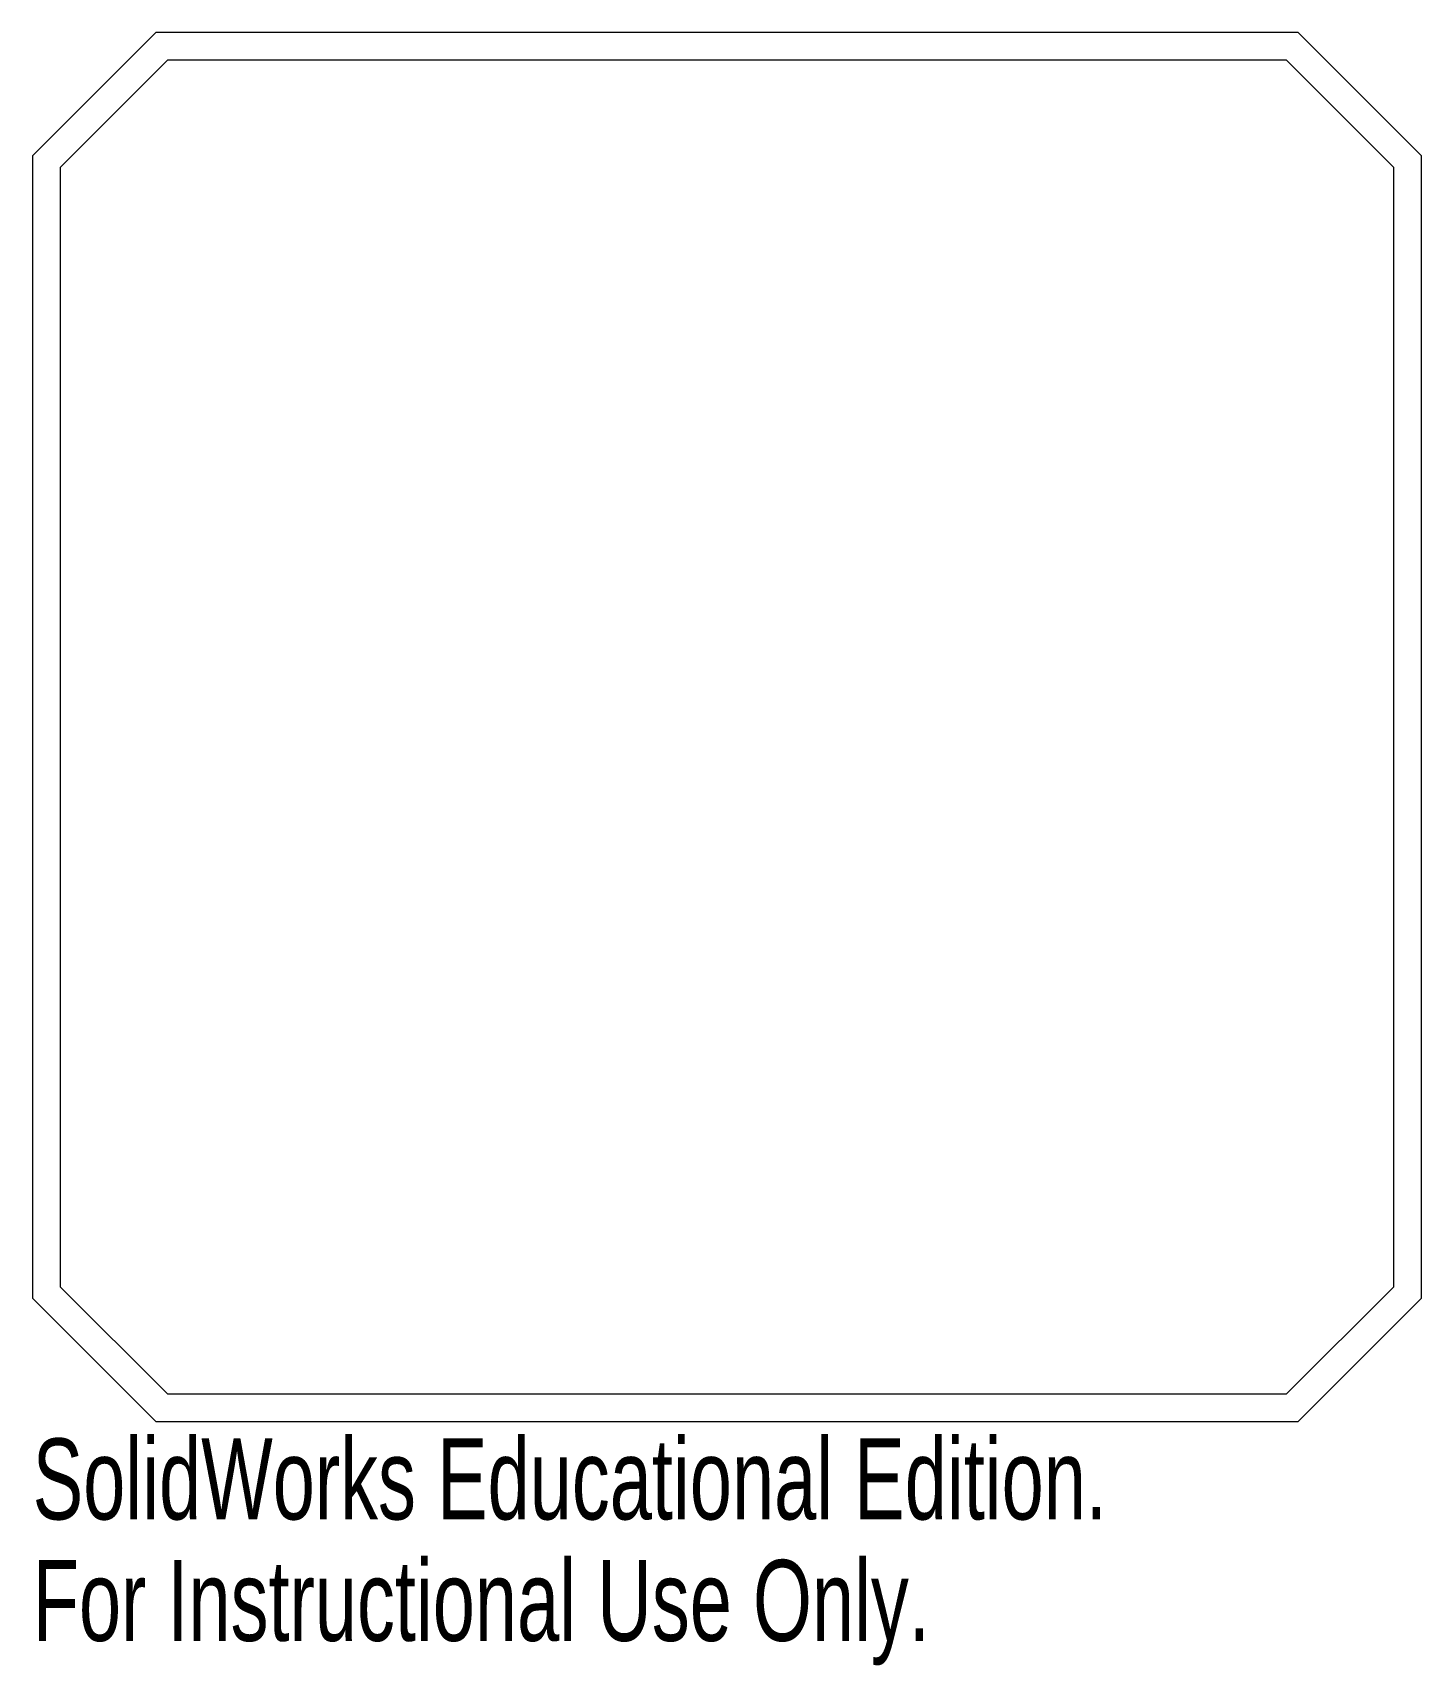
# Model space of a CAD drawing. Header units: millimetres. Extents: x -41.4 to 41.4, y -56 to 41.4.
import ezdxf

# ---------------------------------------------------------------- set-up
doc = ezdxf.new("R2010")
doc.units = ezdxf.units.MM
doc.styles.add('SLDTEXTSTYLE0', font='TXT', dxfattribs={"width": 0.7})

msp = doc.modelspace()

# ---------------------------------------------------------------- linework, layer by layer
at = {"color": 7, "linetype": 'Continuous', "lineweight": 15}
for p, q in [((-34.092, 41.449), (-41.449, 34.092)), ((34.092, 41.449), (-34.092, 41.449)), ((41.449, 34.092), (34.092, 41.449)), ((-33.408, 39.799), (-39.799, 33.408)), ((33.408, 39.799), (-33.408, 39.799)), ((39.799, 33.408), (33.408, 39.799)), ((-41.449, 34.092), (-41.449, -34.092)), ((-39.799, 33.408), (-39.799, -33.408)), ((39.799, -33.408), (39.799, 33.408)), ((41.449, -34.092), (41.449, 34.092)), ((-41.449, -34.092), (-34.092, -41.449)), ((-39.799, -33.408), (-33.408, -39.799)), ((33.408, -39.799), (39.799, -33.408)), ((34.092, -41.449), (41.449, -34.092)), ((-33.408, -39.799), (33.408, -39.799)), ((-34.092, -41.449), (34.092, -41.449))]:
    msp.add_line(p, q, dxfattribs=at)

# ---------------------------------------------------------------- texts
at = {"color": 7, "linetype": 'Continuous', "char_height": 4.83362, "attachment_point": 1, "style": 'SLDTEXTSTYLE0'}
for s, insert in [('SolidWorks Educational Edition.', (-41.449, -42.468)), ('For Instructional Use Only.', (-41.449, -49.719))]:
    msp.add_mtext(s, dxfattribs=dict(at, insert=insert))

doc.saveas('drawing.dxf')
